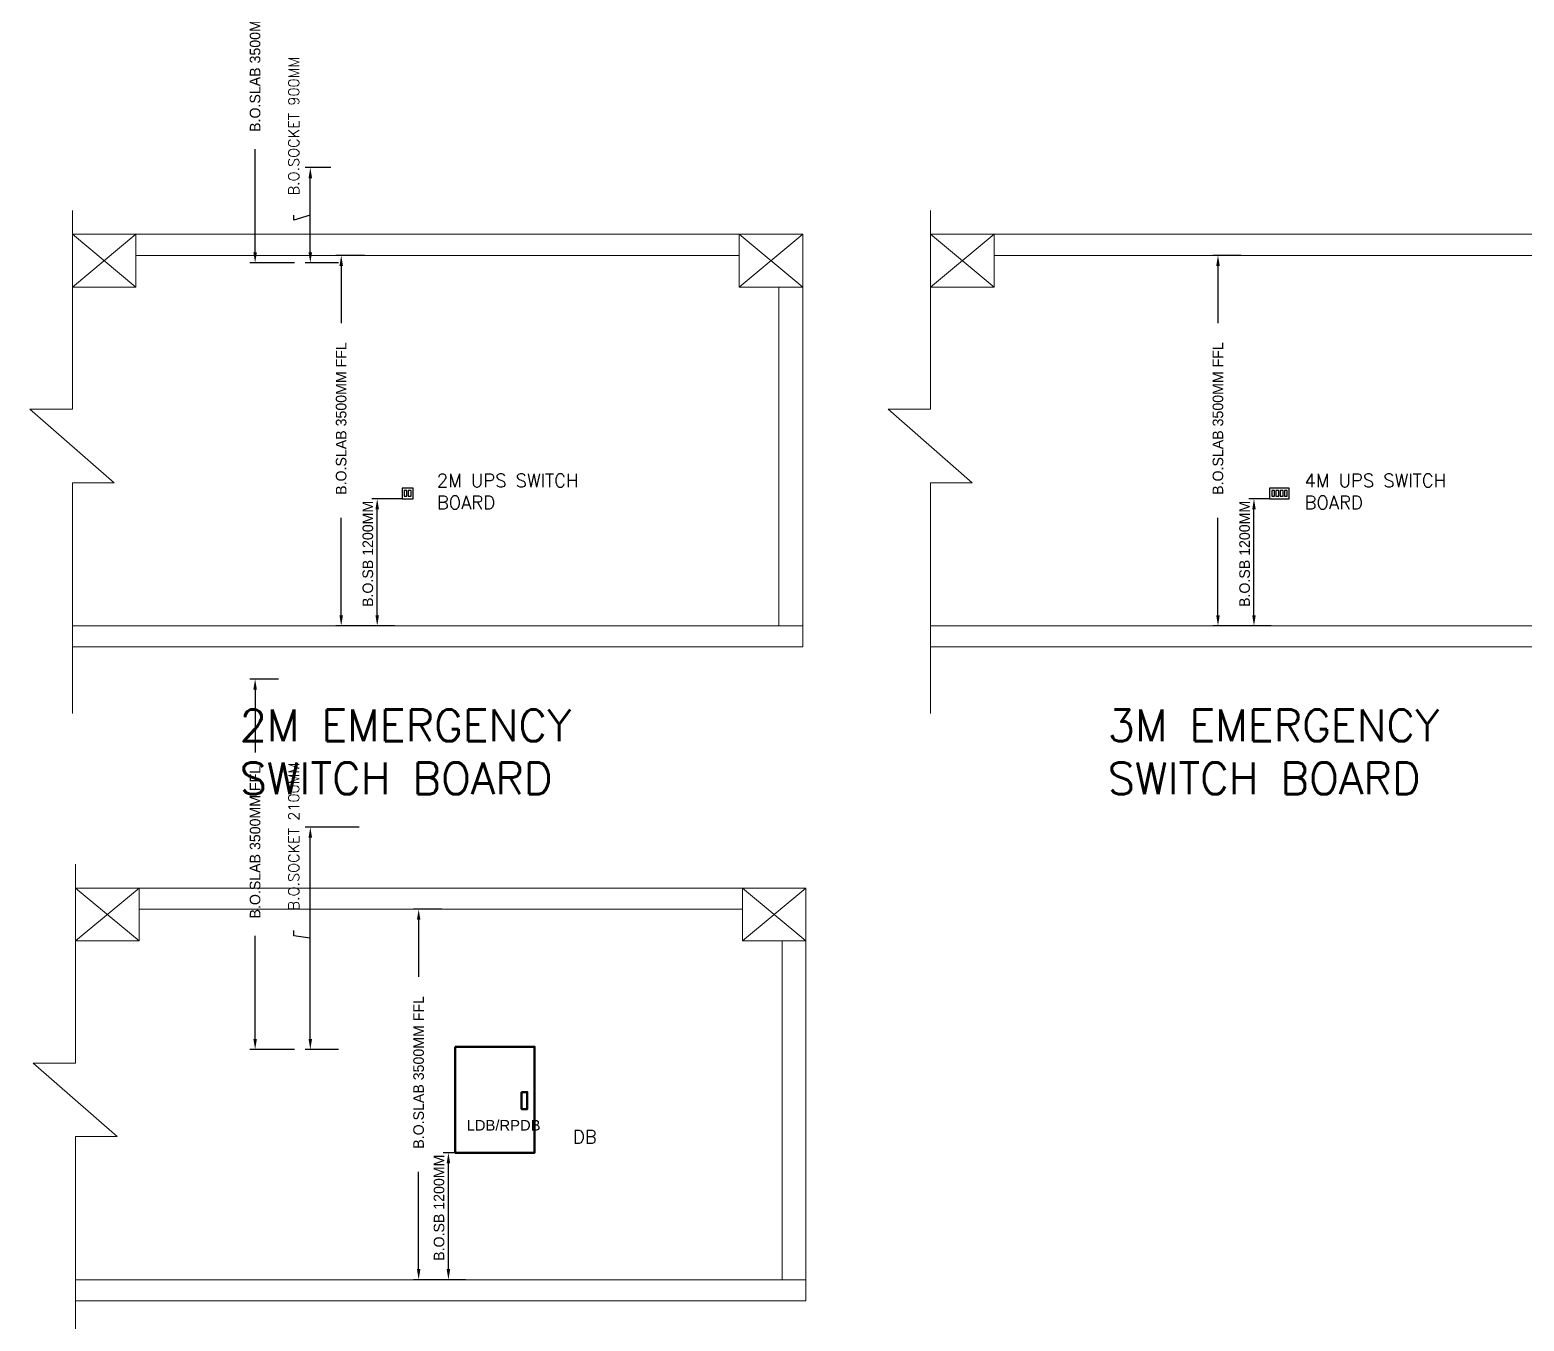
# Model space of a CAD drawing. Header units: millimetres. Extents: x 1319230 to 2124380, y -346496 to -91575.
# Drawn here: x 1472546 to 1486672, y -260039 to -247840 of the extents above; entities that cross this region are included whole.
import ezdxf

# ---------------------------------------------------------------- set-up
doc = ezdxf.new("R2010")
doc.units = ezdxf.units.MM
doc.header["$LTSCALE"] = 600
doc.header["$MEASUREMENT"] = 0
doc.header["$PDMODE"] = 35
for name, color, linetype, lineweight in [('DIM', 7, 'Continuous', 0), ('ELE-CONDUIT', 5, 'Continuous', 30), ('ELE. DB', 1, 'Continuous', 9), ('MEP_HVAC_RA_DUCT', 1, 'Continuous', 9)]:
    doc.layers.add(name, color=color, linetype=linetype, lineweight=lineweight)
doc.layers.add('ELE-2M 2WAY S.B', color=7, linetype='Continuous', true_color=0xeec2d4)
for name, color, linetype in [('ELE-2M UPS P.SB', 3, 'Continuous'), ('ELE-3M UPS P.SB', 3, 'Continuous'), ('TEXT', 6, 'Continuous')]:
    doc.layers.add(name, color=color, linetype=linetype)
doc.styles.add('Century', font='GOTHIC.TTF')
doc.styles.get("Standard").update_dxf_attribs({"font": 'stylu.ttf'})
doc.dimstyles.new('AR-BRICK WORK', dxfattribs={"dimscale": 100, "dimtxt": 1, "dimasz": 1, "dimexe": 0.5, "dimexo": 0, "dimgap": 0.25, "dimtad": 0, "dimdec": 0, "dimzin": 1, "dimdsep": 46, "dimtxsty": 'Century', "dimblk": 'OBLIQUE', "dimcen": 0, "dimdle": 1, "dimclrd": 8, "dimclre": 8, "dimclrt": 4, "dimadec": 0, "dimazin": 0, "dimtfac": 1, "dimtdec": 0, "dimtofl": 0, "dimtmove": 1, "dimatfit": 3, "dimldrblk": 'ARCHTICK', "dimfxl": 1, "dimtolj": 1, "dimtzin": 1, "dimarcsym": 2})

# ---------------------------------------------------------------- blocks, each defined once
blk = doc.blocks.new('RTT')
at = {"layer": 'ELE-CONDUIT', "color": 1, "lineweight": 50, "ltscale": 10}
for points in [[(-272.3738661855459, 999.9999999999999), (477.9196217751227, 999.9999999999999), (477.9196217751227, 0), (-272.3738661855459, 0)], [(354.5643586222536, 572.5217439780663), (408.1402674072837, 572.5217439780663), (408.1402674072837, 411.5762293693079), (354.5643586222536, 411.5762293693079)]]:
    blk.add_lwpolyline(points, close=True, dxfattribs=at)
blk = doc.blocks.new('*D91')
at = {"layer": 'Defpoints', "color": 0, "transparency": 16777216}
for p in [(1476502.350261183, -258447.4086027519), (1476736.89355001, -258447.4086027519), (1476664.421905959, -259647.408602751)]:
    blk.add_point(p, dxfattribs=at)
at = {"layer": 'DIM', "color": 8, "lineweight": -2, "ltscale": 10, "transparency": 16777216}
for p, q in [((1476736.89355001, -258447.4086027519), (1476452.350261183, -258447.4086027519)), ((1476502.350261183, -259547.408602751), (1476502.350261183, -258547.4086027519)), ((1476664.421905959, -259647.408602751), (1476452.350261183, -259647.408602751))]:
    blk.add_line(p, q, dxfattribs=at)
at = {"layer": 'DIM', "color": 8, "transparency": 16777216}
for points in [[(1476519.01692785, -258547.4086027519), (1476485.683594516, -258547.4086027519), (1476502.350261183, -258447.4086027519)], [(1476485.683594516, -259547.408602751), (1476519.01692785, -259547.408602751), (1476502.350261183, -259647.408602751)]]:
    blk.add_solid(points, dxfattribs=at)
at = {"layer": 'DIM', "color": 7, "lineweight": 50, "transparency": 16777216, "insert": (1476414.057182682, -258967.646834565), "char_height": 100, "attachment_point": 5, "rotation": 90}
blk.add_mtext('\\A1;\\A1;B.O.SB 1200MM', dxfattribs=at)
blk = doc.blocks.new('_ArchTick')
at = {"color": 0, "linetype": 'ByBlock', "const_width": 0.15}
blk.add_lwpolyline([(-0.5, -0.5), (0.5, 0.5)], dxfattribs=at)
blk = doc.blocks.new('*D92')
at = {"layer": 'Defpoints', "color": 0, "transparency": 16777216}
for p in [(1476220.992203759, -256147.408602751), (1476440.903597119, -256147.408602751), (1476594.451653531, -259647.408602751)]:
    blk.add_point(p, dxfattribs=at)
at = {"layer": 'DIM', "color": 8, "lineweight": -2, "ltscale": 10, "transparency": 16777216}
for p, q in [((1476440.903597119, -256147.408602751), (1476170.992203759, -256147.408602751)), ((1476220.992203759, -256247.408602751), (1476220.992203759, -256787.3509617981)), ((1476220.992203759, -259547.408602751), (1476220.992203759, -258627.8271522743)), ((1476594.451653531, -259647.408602751), (1476170.992203759, -259647.408602751))]:
    blk.add_line(p, q, dxfattribs=at)
at = {"layer": 'DIM', "color": 8, "transparency": 16777216}
for points in [[(1476237.658870426, -256247.408602751), (1476204.325537092, -256247.408602751), (1476220.992203759, -256147.408602751)], [(1476204.325537092, -259547.408602751), (1476237.658870426, -259547.408602751), (1476220.992203759, -259647.408602751)]]:
    blk.add_solid(points, dxfattribs=at)
at = {"layer": 'DIM', "color": 7, "lineweight": 50, "transparency": 16777216, "insert": (1476220.992203759, -257707.5890570361), "char_height": 100, "attachment_point": 5, "rotation": 90}
blk.add_mtext('\\A1;\\A1; B.O.SLAB 3500MM FFL', dxfattribs=at)
blk = doc.blocks.new('REREE')
at = {"layer": 'ELE-2M UPS P.SB', "ltscale": 10}
for points in [[(-106.348123550415, 0), (0, 0), (0, 100), (-106.348123550415, 100)], [(-86.8054609298706, 25.00287389755249), (-60.02385425567627, 25.00287389755249), (-60.02385425567627, 78.5660879611969), (-86.8054609298706, 78.5660879611969)], [(-46.78160762786865, 25.00287389755249), (-20, 25.00287389755249), (-20, 78.5660879611969), (-46.78160762786865, 78.5660879611969)]]:
    blk.add_lwpolyline(points, close=True, dxfattribs=at)
blk = doc.blocks.new('*D93')
at = {"layer": 'Defpoints', "color": 0, "transparency": 16777216}
for p in [(1475829.163595063, -252269.7530794453), (1476063.70688389, -252269.7530794453), (1475991.235239839, -253469.7530794444)]:
    blk.add_point(p, dxfattribs=at)
at = {"layer": 'DIM', "color": 8, "lineweight": -2, "ltscale": 10, "transparency": 16777216}
for p, q in [((1476063.70688389, -252269.7530794453), (1475779.163595063, -252269.7530794453)), ((1475829.163595063, -253369.7530794444), (1475829.163595063, -252369.7530794453)), ((1475991.235239839, -253469.7530794444), (1475779.163595063, -253469.7530794444))]:
    blk.add_line(p, q, dxfattribs=at)
at = {"layer": 'DIM', "color": 8, "transparency": 16777216}
for points in [[(1475845.83026173, -252369.7530794453), (1475812.496928397, -252369.7530794453), (1475829.163595063, -252269.7530794453)], [(1475812.496928397, -253369.7530794444), (1475845.83026173, -253369.7530794444), (1475829.163595063, -253469.7530794444)]]:
    blk.add_solid(points, dxfattribs=at)
at = {"layer": 'DIM', "color": 7, "lineweight": 50, "transparency": 16777216, "insert": (1475740.870516563, -252789.9913112584), "char_height": 100, "attachment_point": 5, "rotation": 90}
blk.add_mtext('\\A1;\\A1;B.O.SB 1200MM', dxfattribs=at)
blk = doc.blocks.new('*D94')
at = {"layer": 'Defpoints', "color": 0, "transparency": 16777216}
for p in [(1475488.746624612, -249969.7530794444), (1475708.658017973, -249969.7530794444), (1475862.206074384, -253469.7530794444)]:
    blk.add_point(p, dxfattribs=at)
at = {"layer": 'DIM', "color": 8, "lineweight": -2, "ltscale": 10, "transparency": 16777216}
for p, q in [((1475708.658017973, -249969.7530794444), (1475438.746624612, -249969.7530794444)), ((1475488.746624612, -250069.7530794444), (1475488.746624612, -250609.6954384914)), ((1475488.746624612, -253369.7530794444), (1475488.746624612, -252450.1716289676)), ((1475862.206074384, -253469.7530794444), (1475438.746624612, -253469.7530794444))]:
    blk.add_line(p, q, dxfattribs=at)
at = {"layer": 'DIM', "color": 8, "transparency": 16777216}
for points in [[(1475505.413291279, -250069.7530794444), (1475472.079957946, -250069.7530794444), (1475488.746624612, -249969.7530794444)], [(1475472.079957946, -253369.7530794444), (1475505.413291279, -253369.7530794444), (1475488.746624612, -253469.7530794444)]]:
    blk.add_solid(points, dxfattribs=at)
at = {"layer": 'DIM', "color": 7, "lineweight": 50, "transparency": 16777216, "insert": (1475488.746624612, -251529.9335337295), "char_height": 100, "attachment_point": 5, "rotation": 90}
blk.add_mtext('\\A1;\\A1; B.O.SLAB 3500MM FFL', dxfattribs=at)
blk = doc.blocks.new('*D95')
at = {"layer": 'Defpoints', "color": 0, "transparency": 16777216}
for p in [(1484118.2751877, -252269.7530794453), (1484266.228805101, -252269.7530794453), (1484280.346832476, -253469.7530794444)]:
    blk.add_point(p, dxfattribs=at)
at = {"layer": 'DIM', "color": 8, "lineweight": -2, "ltscale": 10, "transparency": 16777216}
for p, q in [((1484266.228805101, -252269.7530794453), (1484068.2751877, -252269.7530794453)), ((1484118.2751877, -253369.7530794444), (1484118.2751877, -252369.7530794453)), ((1484280.346832476, -253469.7530794444), (1484068.2751877, -253469.7530794444))]:
    blk.add_line(p, q, dxfattribs=at)
at = {"layer": 'DIM', "color": 8, "transparency": 16777216}
for points in [[(1484134.941854367, -252369.7530794453), (1484101.608521034, -252369.7530794453), (1484118.2751877, -252269.7530794453)], [(1484101.608521034, -253369.7530794444), (1484134.941854367, -253369.7530794444), (1484118.2751877, -253469.7530794444)]]:
    blk.add_solid(points, dxfattribs=at)
at = {"layer": 'DIM', "color": 7, "lineweight": 50, "transparency": 16777216, "insert": (1484029.9821092, -252789.9913112584), "char_height": 100, "attachment_point": 5, "rotation": 90}
blk.add_mtext('\\A1;\\A1;B.O.SB 1200MM', dxfattribs=at)
blk = doc.blocks.new('*D96')
at = {"layer": 'Defpoints', "color": 0, "transparency": 16777216}
for p in [(1483777.858217249, -249969.7530794444), (1483997.76961061, -249969.7530794444), (1484151.317667021, -253469.7530794444)]:
    blk.add_point(p, dxfattribs=at)
at = {"layer": 'DIM', "color": 8, "lineweight": -2, "ltscale": 10, "transparency": 16777216}
for p, q in [((1483997.76961061, -249969.7530794444), (1483727.858217249, -249969.7530794444)), ((1483777.858217249, -250069.7530794444), (1483777.858217249, -250609.6954384914)), ((1483777.858217249, -253369.7530794444), (1483777.858217249, -252450.1716289676)), ((1484151.317667021, -253469.7530794444), (1483727.858217249, -253469.7530794444))]:
    blk.add_line(p, q, dxfattribs=at)
at = {"layer": 'DIM', "color": 8, "transparency": 16777216}
for points in [[(1483794.524883916, -250069.7530794444), (1483761.191550583, -250069.7530794444), (1483777.858217249, -249969.7530794444)], [(1483761.191550583, -253369.7530794444), (1483794.524883916, -253369.7530794444), (1483777.858217249, -253469.7530794444)]]:
    blk.add_solid(points, dxfattribs=at)
at = {"layer": 'DIM', "color": 7, "lineweight": 50, "transparency": 16777216, "insert": (1483777.858217249, -251529.9335337295), "char_height": 100, "attachment_point": 5, "rotation": 90}
blk.add_mtext('\\A1;\\A1; B.O.SLAB 3500MM FFL', dxfattribs=at)
blk = doc.blocks.new('*D268')
at = {"layer": 'Defpoints', "color": 0, "ltscale": 10, "transparency": 16777216}
for p in [(1475196.674703513, -249140.6469141181), (1475391.617314421, -249140.6469141181), (1475462.632595855, -250040.7541513729)]:
    blk.add_point(p, dxfattribs=at)
at = {"layer": 'DIM', "color": 8, "lineweight": -2, "ltscale": 10, "transparency": 16777216}
for p, q in [((1475391.617314421, -249140.6469141181), (1475146.674703513, -249140.6469141181)), ((1475196.674703513, -249940.7541513728), (1475196.674703513, -249240.6469141181)), ((1475040.155932612, -249638.4101683072), (1475040.155932612, -249588.4101683072)), ((1475196.674703513, -249590.7005327454), (1475040.155932612, -249638.4101683072)), ((1475462.632595855, -250040.7541513728), (1475146.674703513, -250040.7541513728))]:
    blk.add_line(p, q, dxfattribs=at)
at = {"layer": 'DIM', "color": 8, "ltscale": 10, "transparency": 16777216}
for points in [[(1475180.008036846, -249240.6469141181), (1475213.34137018, -249240.6469141181), (1475196.674703513, -249140.6469141181)], [(1475180.008036846, -249940.7541513728), (1475213.34137018, -249940.7541513728), (1475196.674703513, -250040.7541513728)]]:
    blk.add_solid(points, dxfattribs=at)
at = {"layer": 'DIM', "color": 7, "lineweight": 50, "ltscale": 10, "transparency": 16777216, "insert": (1475040.155932612, -248782.4577873549), "char_height": 100, "attachment_point": 5, "rotation": 90.00000000000001}
blk.add_mtext('\\A1;\\A1;{\\Fromans.shx|c228; B.O.SOCKET 900MM }', dxfattribs=at)
blk = doc.blocks.new('*D269')
at = {"layer": 'Defpoints', "color": 0, "ltscale": 10, "transparency": 16777216}
for p in [(1474675.054710019, -246540.7541513729), (1474894.966103379, -246540.7541513729), (1475048.51415979, -250040.7541513729)]:
    blk.add_point(p, dxfattribs=at)
at = {"layer": 'DIM', "color": 8, "lineweight": -2, "ltscale": 10, "transparency": 16777216}
for p, q in [((1474894.966103379, -246540.7541513728), (1474625.054710019, -246540.7541513728)), ((1474675.054710019, -246640.7541513728), (1474675.054710019, -247235.8906817921)), ((1474675.054710019, -249940.7541513728), (1474675.054710019, -248965.9785295227)), ((1475048.51415979, -250040.7541513728), (1474625.054710019, -250040.7541513728))]:
    blk.add_line(p, q, dxfattribs=at)
at = {"layer": 'DIM', "color": 8, "ltscale": 10, "transparency": 16777216}
for points in [[(1474658.388043352, -246640.7541513728), (1474691.721376686, -246640.7541513728), (1474675.054710019, -246540.7541513728)], [(1474658.388043352, -249940.7541513728), (1474691.721376686, -249940.7541513728), (1474675.054710019, -250040.7541513728)]]:
    blk.add_solid(points, dxfattribs=at)
at = {"layer": 'DIM', "color": 7, "lineweight": 50, "ltscale": 10, "transparency": 16777216, "insert": (1474675.054710018, -248100.9346056575), "char_height": 100, "attachment_point": 5, "rotation": 90.00000000000001}
blk.add_mtext('\\A1;\\A1; B.O.SLAB 3500MM FFL', dxfattribs=at)
blk = doc.blocks.new('*D278')
at = {"layer": 'Defpoints', "color": 0, "ltscale": 10, "transparency": 16777216}
for p in [(1475196.674703513, -255372.1200497989), (1475657.964633044, -255372.1200497989), (1475462.632595855, -257472.2272870536)]:
    blk.add_point(p, dxfattribs=at)
at = {"layer": 'DIM', "color": 8, "lineweight": -2, "ltscale": 10, "transparency": 16777216}
for p, q in [((1475657.964633044, -255372.1200497988), (1475146.674703513, -255372.1200497988)), ((1475196.674703513, -257372.2272870536), (1475196.674703513, -255472.1200497988)), ((1475040.155932612, -256398.9006915993), (1475040.155932612, -256348.9006915993)), ((1475196.674703513, -256422.1736684262), (1475040.155932612, -256398.9006915993)), ((1475462.632595855, -257472.2272870536), (1475146.674703513, -257472.2272870536))]:
    blk.add_line(p, q, dxfattribs=at)
at = {"layer": 'DIM', "color": 8, "ltscale": 10, "transparency": 16777216}
for points in [[(1475180.008036846, -255472.1200497988), (1475213.34137018, -255472.1200497988), (1475196.674703513, -255372.1200497988)], [(1475180.008036846, -257372.2272870536), (1475213.34137018, -257372.2272870536), (1475196.674703513, -257472.2272870536)]]:
    blk.add_solid(points, dxfattribs=at)
at = {"layer": 'DIM', "color": 7, "lineweight": 50, "ltscale": 10, "transparency": 16777216, "insert": (1475040.155932612, -255495.3292630279), "char_height": 100, "attachment_point": 5, "rotation": 90.00000000000001}
blk.add_mtext('\\A1;\\A1;{\\Fromans.shx|c228; B.O.SOCKET 2100MM }', dxfattribs=at)
blk = doc.blocks.new('*D279')
at = {"layer": 'Defpoints', "color": 0, "ltscale": 10, "transparency": 16777216}
for p in [(1474675.054710019, -253972.2272870536), (1474894.966103379, -253972.2272870536), (1475048.51415979, -257472.2272870536)]:
    blk.add_point(p, dxfattribs=at)
at = {"layer": 'DIM', "color": 8, "lineweight": -2, "ltscale": 10, "transparency": 16777216}
for p, q in [((1474894.966103379, -253972.2272870536), (1474625.054710019, -253972.2272870536)), ((1474675.054710019, -254072.2272870536), (1474675.054710019, -254667.3638174729)), ((1474675.054710019, -257372.2272870536), (1474675.054710019, -256397.4516652035)), ((1475048.51415979, -257472.2272870536), (1474625.054710019, -257472.2272870536))]:
    blk.add_line(p, q, dxfattribs=at)
at = {"layer": 'DIM', "color": 8, "ltscale": 10, "transparency": 16777216}
for points in [[(1474658.388043352, -254072.2272870536), (1474691.721376686, -254072.2272870536), (1474675.054710019, -253972.2272870536)], [(1474658.388043352, -257372.2272870536), (1474691.721376686, -257372.2272870536), (1474675.054710019, -257472.2272870536)]]:
    blk.add_solid(points, dxfattribs=at)
at = {"layer": 'DIM', "color": 7, "lineweight": 50, "ltscale": 10, "transparency": 16777216, "insert": (1474675.054710018, -255532.4077413383), "char_height": 100, "attachment_point": 5, "rotation": 90.00000000000001}
blk.add_mtext('\\A1;\\A1; B.O.SLAB 3500MM FFL', dxfattribs=at)

msp = doc.modelspace()

# ---------------------------------------------------------------- linework, layer by layer
at = {"layer": 'ELE-3M UPS P.SB', "ltscale": 10}
for points in [[(1484266.228805101, -252269.7530794453), (1484449.37995211, -252269.7530794453), (1484449.37995211, -252169.7530794453), (1484266.228805101, -252169.7530794453)], [(1484285.771467722, -252244.7502055478), (1484312.553074396, -252244.7502055478), (1484312.553074396, -252191.1869914841), (1484285.771467722, -252191.1869914841)], [(1484325.795321024, -252244.7502055478), (1484352.576928652, -252244.7502055478), (1484352.576928652, -252191.1869914841), (1484325.795321024, -252191.1869914841)], [(1484365.819175279, -252244.7502055478), (1484392.600782907, -252244.7502055478), (1484392.600782907, -252191.1869914841), (1484365.819175279, -252191.1869914841)], [(1484405.843029535, -252244.7502055478), (1484432.624637163, -252244.7502055478), (1484432.624637163, -252191.1869914841), (1484405.843029535, -252191.1869914841)]]:
    msp.add_lwpolyline(points, close=True, dxfattribs=at)
at = {"layer": 'MEP_HVAC_RA_DUCT', "color": 8, "linetype": 'ByBlock'}
for p, q in [((1472947.640503369, -249545.2961872736), (1472947.640503369, -251423.2837962692)), ((1481060.546974228, -249545.2961872736), (1481060.546974228, -251423.2837962692)), ((1472947.640503369, -249769.7530794444), (1473547.640503369, -250269.7530794444)), ((1472947.640503369, -250269.7530794444), (1473547.640503368, -249769.7530794444)), ((1479252.640503369, -249769.7530794444), (1479852.640503369, -250269.7530794444)), ((1479252.640503369, -250269.7530794444), (1479852.640503368, -249769.7530794444)), ((1481060.546974228, -249769.7530794444), (1481660.546974228, -250269.7530794444)), ((1481060.546974228, -250269.7530794444), (1481660.546974228, -249769.7530794444)), ((1479627.640503369, -250269.7530794444), (1479627.640503369, -253469.7530794444)), ((1479852.640503369, -250269.7530794444), (1479852.640503369, -253669.7530794444)), ((1472947.640503369, -251423.2837962692), (1472545.537249327, -251423.2837962692)), ((1472545.537249327, -251423.2837962692), (1473341.14244815, -252118.1392115975)), ((1481060.546974228, -251423.2837962692), (1480658.443720187, -251423.2837962692)), ((1480658.443720187, -251423.2837962692), (1481454.048919009, -252118.1392115975)), ((1473341.14244815, -252118.1392115975), (1472947.640503369, -252118.1392115975)), ((1472947.640503369, -252118.1392115975), (1472947.640503369, -254298.365451416)), ((1481454.048919009, -252118.1392115975), (1481060.546974228, -252118.1392115975)), ((1481060.546974228, -252118.1392115975), (1481060.546974228, -254298.365451416)), ((1472977.688305114, -255722.9517105802), (1472977.688305114, -257600.9393195758)), ((1472977.688305114, -255947.408602751), (1473577.688305114, -256447.408602751)), ((1472977.688305114, -256447.408602751), (1473577.688305114, -255947.408602751)), ((1479282.688305114, -255947.408602751), (1479882.688305114, -256447.408602751)), ((1479282.688305114, -256447.408602751), (1479882.688305114, -255947.408602751)), ((1479657.688305114, -256447.408602751), (1479657.688305114, -259647.408602751)), ((1479882.688305114, -256447.408602751), (1479882.688305114, -259847.408602751)), ((1472977.688305114, -257600.9393195758), (1472575.585051073, -257600.9393195758)), ((1472575.585051073, -257600.9393195758), (1473371.190249895, -258295.7947349041)), ((1473371.190249895, -258295.7947349041), (1472977.688305114, -258295.7947349041)), ((1472977.688305114, -258295.7947349041), (1472977.688305114, -260476.0209747226))]:
    msp.add_line(p, q, dxfattribs=at)
for points in [[(1472947.640503369, -249769.7530794444), (1472947.640503369, -250269.7530794444), (1473547.640503369, -250269.7530794444), (1473547.640503368, -249769.7530794444), (1472947.640503369, -249769.7530794444)], [(1479482.640503369, -249769.7530794444), (1473547.640503368, -249769.753079447)], [(1479252.640503369, -249769.7530794444), (1479252.640503369, -250269.7530794444), (1479852.640503369, -250269.7530794444), (1479852.640503368, -249769.7530794444), (1479252.640503369, -249769.7530794444)], [(1481060.546974228, -249769.7530794444), (1481060.546974228, -250269.7530794444), (1481660.546974228, -250269.7530794444), (1481660.546974228, -249769.7530794444), (1481060.546974228, -249769.7530794444)], [(1487595.546974228, -249769.7530794444), (1481660.546974228, -249769.753079447)], [(1479252.640503369, -249969.7530794444), (1473547.640503368, -249969.753079447)], [(1487365.546974228, -249969.7530794444), (1481660.546974228, -249969.753079447)], [(1479852.640503369, -253469.7530794444), (1472947.640503369, -253469.7530794444)], [(1487965.546974228, -253469.7530794444), (1481060.546974228, -253469.7530794444)], [(1479852.640503369, -253669.7530794444), (1472947.640503369, -253669.7530794444)], [(1487965.546974228, -253669.7530794444), (1481060.546974228, -253669.7530794444)], [(1472977.688305114, -255947.408602751), (1472977.688305114, -256447.408602751), (1473577.688305114, -256447.408602751), (1473577.688305114, -255947.408602751), (1472977.688305114, -255947.408602751)], [(1479512.688305114, -255947.408602751), (1473577.688305114, -255947.4086027536)], [(1479282.688305114, -255947.408602751), (1479282.688305114, -256447.408602751), (1479882.688305114, -256447.408602751), (1479882.688305114, -255947.408602751), (1479282.688305114, -255947.408602751)], [(1479282.688305114, -256147.408602751), (1473577.688305114, -256147.4086027536)], [(1479882.688305114, -259647.408602751), (1472977.688305114, -259647.408602751)], [(1479882.688305114, -259847.408602751), (1472977.688305114, -259847.408602751)]]:
    msp.add_lwpolyline(points, dxfattribs=at)

# ---------------------------------------------------------------- block references
at = {"layer": 'ELE-2M 2WAY S.B', "color": 12, "ltscale": 10}
msp.add_blockref('REREE', (1476170.055007441, -252269.7530794453), dxfattribs=at)
at = {"layer": 'ELE. DB', "color": 0}
msp.add_blockref('RTT', (1476839.632282577, -258447.408602751), dxfattribs=at)

# ---------------------------------------------------------------- texts
at = {"layer": 'DIM', "lineweight": 50, "ltscale": 10, "char_height": 125, "attachment_point": 1}
for s, insert, width in [('{\\Fromans.shx|c228;\\C0;2M UPS SWITCH BOARD}', (1476392.543107743, -252034.5436565243), 1478.056641601957), ('{\\Fromans.shx|c228;\\C0;4M UPS SWITCH BOARD\\P}', (1484595.985862407, -252034.5436565243), 1478.056641601957), ('{\\Fromans.shx|c228;\\C0;DB}', (1477679.10051221, -258234.7558251837), 1230.660808268934)]:
    msp.add_mtext(s, dxfattribs=dict(at, insert=insert, width=width))
at = {"layer": 'TEXT', "lineweight": 50, "ltscale": 10, "attachment_point": 1}
for s, insert, char_height, width in [('{\\Fromans.shx|c228;\\C0;2M EMERGENCY SWITCH BOARD}', (1474528.708137403, -254260.5060503188), 300, 4543.000596849713), ('{\\Fromans.shx|c228;\\C0;3M EMERGENCY SWITCH BOARD}', (1482735.513988714, -254260.5060503188), 300, 4543.000596849713), ('{\\fArial|b0|i0|c0|p34;\\C0;LDB/RPDB}', (1476674.591912943, -258138.7933124743), 100, 405.6059903185815)]:
    msp.add_mtext(s, dxfattribs=dict(at, insert=insert, char_height=char_height, width=width))

# ---------------------------------------------------------------- dimensions: what is measured, and where the dimension line sits
at = {"layer": 'DIM', "lineweight": 50, "ltscale": 10}
for base, p1, p2, text, picture, middle in [((1474675.054710019, -246540.7541513729), (1475048.51415979, -250040.7541513727), (1474894.966103379, -246540.7541513727), '\\A1; B.O.SLAB <>MM FFL', '*D269', (1474675.054710018, -248100.9346056579)), ((1475196.674703513, -249140.6469141181), (1475462.632595855, -250040.7541513727), (1475391.61731442, -249140.646914118), '\\A1;{\\Fromans.shx|c228; B.O.SOCKET <>MM }', '*D268', (1475040.155932612, -249563.4101683076)), ((1475488.746624612, -249969.7530794444), (1475862.206074384, -253469.7530794444), (1475708.658017973, -249969.7530794444), '\\A1; B.O.SLAB <>MM FFL', '*D94', (1475488.746624612, -251529.9335337295)), ((1483777.858217249, -249969.7530794444), (1484151.317667021, -253469.7530794444), (1483997.76961061, -249969.7530794444), '\\A1; B.O.SLAB <>MM FFL', '*D96', (1483777.858217249, -251529.9335337295)), ((1475829.163595063, -252269.7530794453), (1475991.235239839, -253469.7530794444), (1476063.70688389, -252269.7530794453), '\\A1;B.O.SB <>MM', '*D93', (1475740.870516563, -252789.9913112584)), ((1484118.2751877, -252269.7530794453), (1484280.346832476, -253469.7530794444), (1484266.228805101, -252269.7530794453), '\\A1;B.O.SB <>MM', '*D95', (1484029.9821092, -252789.9913112584)), ((1474675.054710019, -253972.2272870536), (1475048.51415979, -257472.2272870535), (1474894.966103379, -253972.2272870535), '\\A1; B.O.SLAB <>MM FFL', '*D279', (1474675.054710018, -255532.4077413386)), ((1475196.674703513, -255372.1200497989), (1475462.632595855, -257472.2272870535), (1475657.964633044, -255372.1200497988), '\\A1;{\\Fromans.shx|c228; B.O.SOCKET <>MM }', '*D278', (1475040.155932612, -256323.9006915997)), ((1476220.992203759, -256147.408602751), (1476594.451653531, -259647.408602751), (1476440.903597119, -256147.408602751), '\\A1; B.O.SLAB <>MM FFL', '*D92', (1476220.992203759, -257707.5890570361)), ((1476502.350261183, -258447.4086027519), (1476664.421905959, -259647.408602751), (1476736.89355001, -258447.4086027519), '\\A1;B.O.SB <>MM', '*D91', (1476414.057182682, -258967.646834565))]:
    dim = msp.add_linear_dim(base=base, p1=p1, p2=p2, angle=90, text=text, dimstyle='AR-BRICK WORK', override={"dimtxsty": 'Standard', "dimclrt": 7, "dimldrblk": 'ArchTick'}, dxfattribs=at)
    dim.commit()
    dim.dimension.update_dxf_attribs({"geometry": picture, "text_midpoint": middle, "dimtype": 160})

doc.saveas('drawing.dxf')
